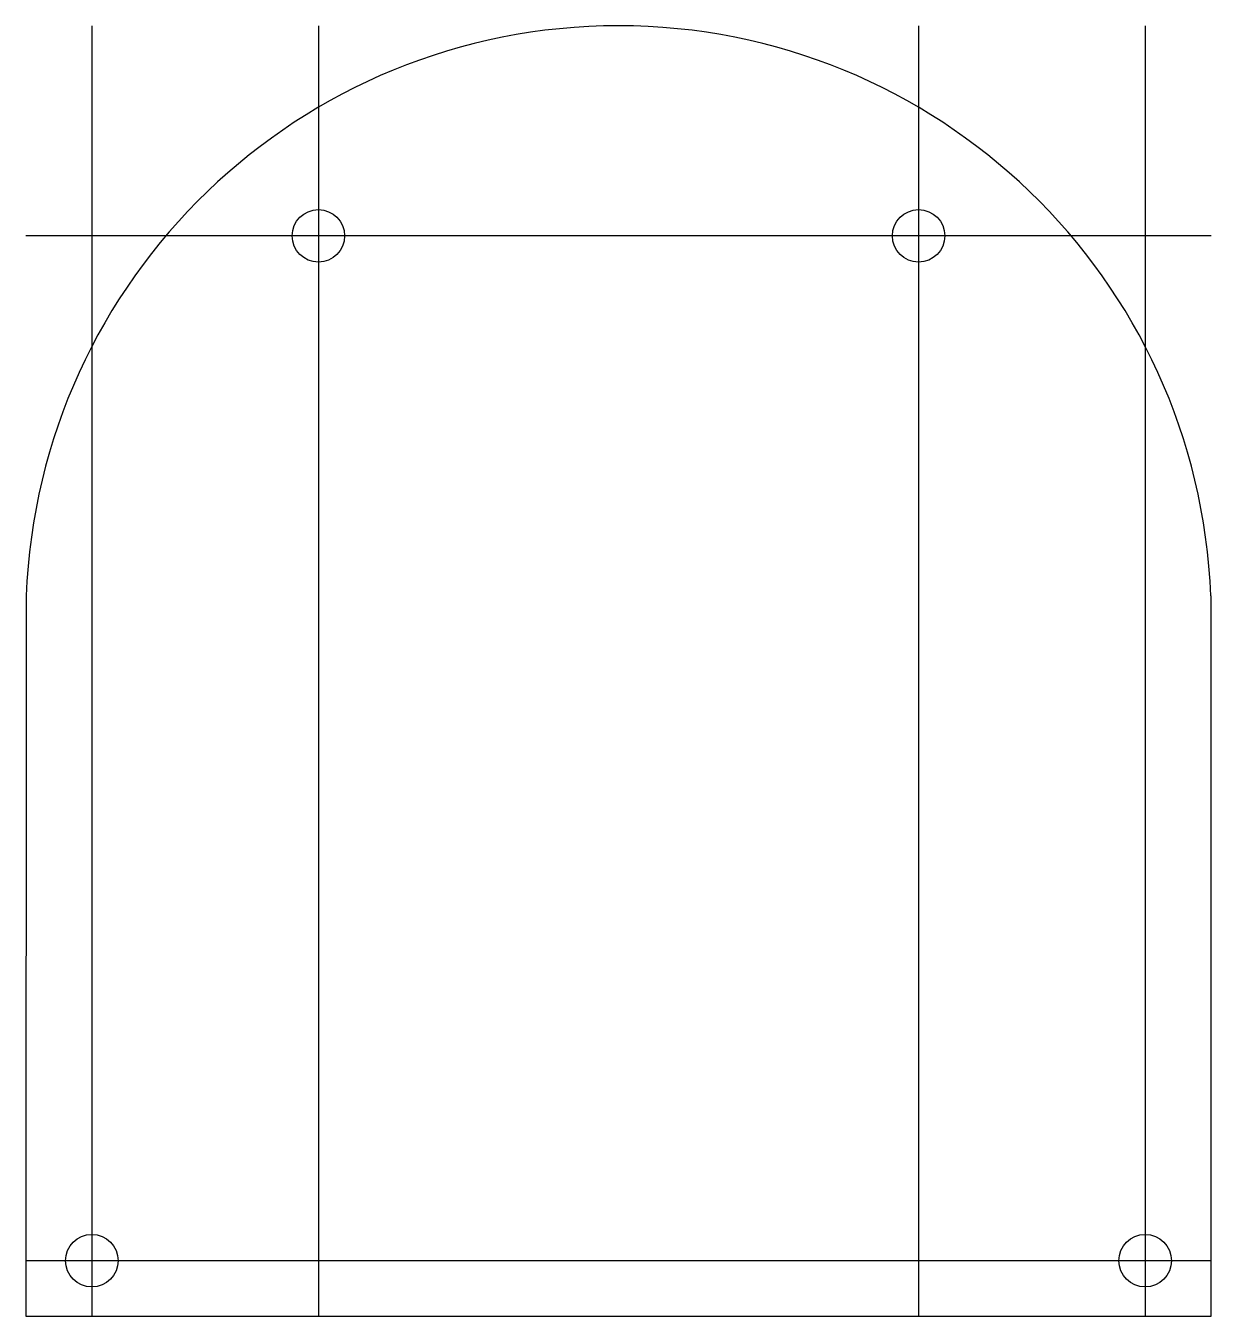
# Model space of a CAD drawing. Header units: millimetres. Extents: x 2166 to 4487, y 2346 to 4820.
# Drawn here: x 2166 to 2245, y 2345.7 to 2431.7 of the extents above; entities outside this region: 1.
import ezdxf

# ---------------------------------------------------------------- set-up
doc = ezdxf.new("R2010")
doc.units = ezdxf.units.MM
doc.layers.get('0').update_dxf_attribs({"true_color": 0xc2ced6})

msp = doc.modelspace()

# ---------------------------------------------------------------- linework, layer by layer
for p, q in [((4487.095, 4819.983), (4487.095, 4733.983)), ((2170.427, 2431.69), (2170.427, 2345.69)), ((2185.527, 2431.69), (2185.527, 2345.69)), ((2225.527, 2431.69), (2225.527, 2345.69)), ((2240.627, 2431.69), (2240.627, 2345.69)), ((2245.027, 2417.69), (2166.027, 2417.69)), ((2166.055, 2393.69), (2166.027, 2393.69)), ((2245.027, 2393.69), (2244.998, 2393.69)), ((2245.027, 2349.39), (2166.027, 2349.39))]:
    msp.add_line(p, q)
msp.add_lwpolyline([(2244.998, 2393.69, 0.96272), (2166.055, 2393.69), (2166.027, 2345.69), (2245.027, 2345.69), (2245.027, 2393.69)], format="xyb")
for centre in [(2185.527, 2417.69), (2225.527, 2417.69), (2170.427, 2349.39), (2240.627, 2349.39)]:
    msp.add_circle(centre, 1.75)

doc.saveas('drawing.dxf')
